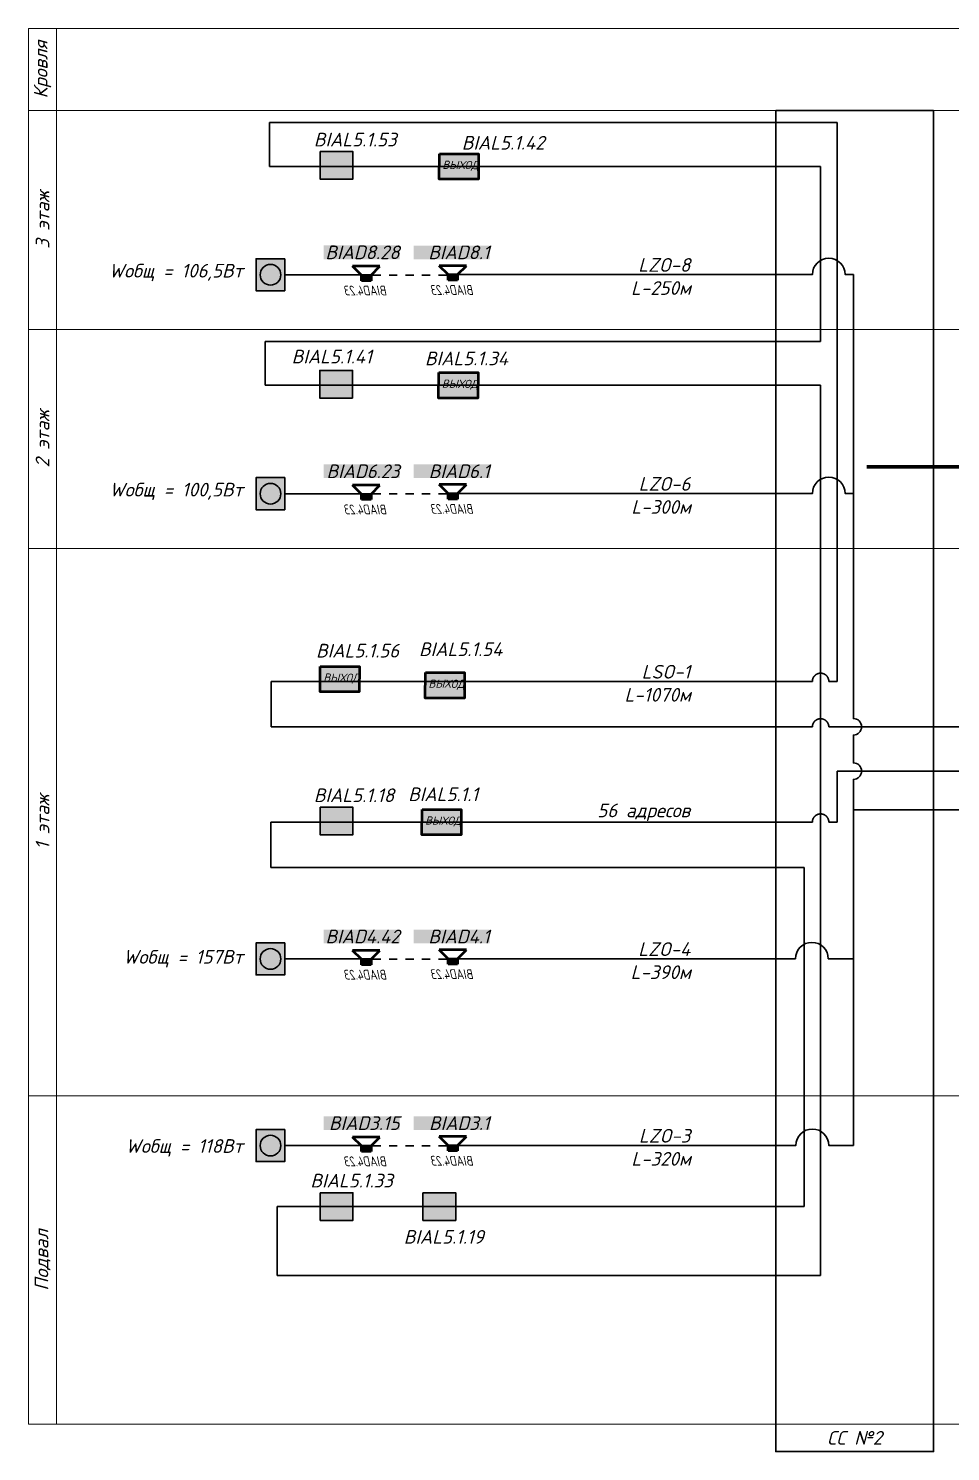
# Model space of a CAD drawing. Extents: x -152830 to 1281226, y -304852 to -2349.
# Drawn here: x 23919 to 40761, y -102139 to -76139 of the extents above; entities that cross this region are included whole.
import ezdxf
from ezdxf import colors
from ezdxf.entities.mleader import LeaderData, LeaderLine
from ezdxf.enums import TextEntityAlignment as Align
from ezdxf.math import Vec2, Vec3

# ---------------------------------------------------------------- set-up
doc = ezdxf.new("R2010")
doc.units = 0
doc.header["$LTSCALE"] = 100
doc.linetypes.add('ACAD_ISO02W100', pattern=[15, 12, -3])
doc.linetypes.add('CONTI', pattern=[0])
doc.layers.get('Defpoints').update_dxf_attribs({"color": 42})
for name, color, linetype, lineweight in [('00-Штамп', 7, 'Continuous', 0), ('_13_СОУЭ_линии', 5, 'Continuous', 70), ('_СОУЭ Оповещение_речевое', 7, 'Continuous', 30), ('cc_ПС', 6, 'пс  -V-V-V-V-V-V-V-', 30), ('RC-Линии_связи-Интерфейсные_EthernetPoE', 1, 'Continuous', 30), ('НО Оповещатели Речь', 5, 'Continuous', 50), ('СС_Схема', 7, 'Continuous', 30)]:
    doc.layers.add(name, color=color, linetype=linetype, lineweight=lineweight)
for name, color, linetype in [('_1', 7, 'Continuous'), ('_СОУЭ Оповещение_световое', 1, 'Continuous'), ('_СОУЭ_Аннотации', 7, 'Continuous')]:
    doc.layers.add(name, color=color, linetype=linetype)
doc.styles.add('ISOCPEUR', font='isocpeui.ttf', dxfattribs={"height": 250})
doc.styles.add('OlympDesign', font='isocpeui.ttf', dxfattribs={"height": 250})
doc.styles.get("Standard").update_dxf_attribs({"font": 'arial.ttf'})
doc.linetypes.add('Открыто в трубе', pattern='A,2,[1,BDG_GOST,S=1,R=0,X=0,Y=0],-4', length=6)
doc.linetypes.add('пс  -V-V-V-V-V-V-V-', pattern='A,20,-0.2,["V",Standard,S=3,R=0,X=1,Y=-1.5],-5', length=25.2)

# ---------------------------------------------------------------- blocks, each defined once
blk = doc.blocks.new('SFT-2300-М')
at = {"true_color": 0xffffff}
h = blk.add_hatch(color=7, dxfattribs=at)
h.dxf.hatch_style = 1
h.paths.add_polyline_path([(250, 292), (-274, 292), (-274, -295), (250, -295)])
at = {"layer": '_1', "lineweight": 30}
h = blk.add_hatch(color=5, dxfattribs=at)
h.dxf.hatch_style = 1
h.paths.add_polyline_path([(177, -2, 1), (-202, -2, 1)])
at = {"color": 5, "lineweight": 30}
blk.add_lwpolyline([(-274, 292), (250, 292), (250, -295), (-274, -295)], close=True, dxfattribs=at)
blk.add_circle((-12, -2), 189, dxfattribs=at)
blk = doc.blocks.new('*U104')
at = {"color": 5}
blk.add_wipeout([(-348, 366), (348, 366), (121, 140), (121, 0), (-121, 0), (-121, 140)], dxfattribs=at).dxf.layer = 'НО Оповещатели Речь'
at = {"layer": 'НО Оповещатели Речь'}
h = blk.add_hatch(color=5, dxfattribs=at)
h.dxf.hatch_style = 1
h.set_gradient(color1=(0, 0, 255), color2=(0, 0, 255), tint=1)
h.paths.add_polyline_path([(-121, 0), (121, 0), (121, 140), (-121, 140)])
at = {"layer": 'НО Оповещатели Речь', "color": 5}
for p, q in [((-121, 140), (-348, 366)), ((-348, 366), (348, 366)), ((121, 140), (348, 366)), ((121, 140), (-121, 140)), ((-121, 140), (-121, 0)), ((-121, 0), (121, 0)), ((121, 0), (121, 140))]:
    blk.add_line(p, q, dxfattribs=at)
at = {"layer": 'Defpoints', "lineweight": 50, "ltscale": 100, "style": 'OlympDesign', "width": 0.8}
blk.add_text('BIAD4.23', height=250, dxfattribs=at).set_placement((0, -250), align=Align.MIDDLE_CENTER)
blk = doc.blocks.new('*U246')
at = {"linetype": 'Continuous', "lineweight": 20, "true_color": 0xffffff}
h = blk.add_hatch(color=7, dxfattribs=at)
h.dxf.hatch_style = 1
h.paths.add_polyline_path([(-15, 709), (-15, -223), (1418, -210), (1418, 722)])
at = {"color": 1, "linetype": 'Continuous', "lineweight": 50}
blk.add_lwpolyline([(-15, 709), (1418, 722), (1418, -210), (-15, -223)], close=True, dxfattribs=at)
at = {"color": 1, "linetype": 'Continuous', "lineweight": 30, "insert": (100, 455), "char_height": 300, "attachment_point": 1, "style": 'OlympDesign'}
blk.add_mtext_dynamic_manual_height_columns('ВЫХОД', width=642.49, gutter_width=25, heights=[0], dxfattribs=at)
at = {"style": 'OlympDesign'}
blk.add_attdef('НУМЕРАЦИЯ', (-526, 1006), '', height=500, rotation=90, dxfattribs=at)
at = {"color": 6, "lineweight": 20, "style": 'OlympDesign', "flags": 1}
for tag, p in [('ПОМЕЩЕНИЕ', (1645, -43)), ('ИД', (2550, -400))]:
    blk.add_attdef(tag, p, '', height=250, dxfattribs=at)
blk = doc.blocks.new('*U154')
at = {"linetype": 'Continuous', "lineweight": 20, "true_color": 0xffffff}
h = blk.add_hatch(color=7, dxfattribs=at)
h.dxf.hatch_style = 1
h.paths.add_polyline_path([(196, -973), (201, 39), (-994, 43), (-998, -968)])
at = {"color": 1, "linetype": 'Continuous', "lineweight": 30}
blk.add_lwpolyline([(-994, 43), (201, 39), (196, -973), (-998, -968)], close=True, dxfattribs=at)
blk.add_lwpolyline([(-889, -440, 0, 244, 0), (-401, -442, 0, 0, 0), (125, -444, 0, 0, 0)], format="xyseb", dxfattribs=at)
at = {"style": 'OlympDesign'}
blk.add_attdef('НУМЕРАЦИЯ', (-1228, 227), '', height=500, dxfattribs=at)
at = {"color": 6, "lineweight": 20, "style": 'OlympDesign', "flags": 1}
for tag, p in [('ПОМЕЩЕНИЕ', (1643, -44)), ('ИД', (2549, -401))]:
    blk.add_attdef(tag, p, '', height=250, dxfattribs=at)
at = {"color": 2, "linetype": 'Continuous', "lineweight": 30, "style": 'OlympDesign', "width": 0.8, "flags": 1}
blk.add_attdef('ID', (2008, -419), '', height=250, rotation=359.7686, dxfattribs=at)
blk = doc.blocks.new('*U247')
at = {"linetype": 'Continuous', "lineweight": 20, "true_color": 0xffffff}
h = blk.add_hatch(color=7, dxfattribs=at)
h.dxf.hatch_style = 1
h.paths.add_polyline_path([(-15, 709), (-15, -223), (1418, -210), (1418, 722)])
at = {"color": 1, "linetype": 'Continuous', "lineweight": 50}
blk.add_lwpolyline([(-15, 709), (1418, 722), (1418, -210), (-15, -223)], close=True, dxfattribs=at)
at = {"color": 1, "linetype": 'Continuous', "lineweight": 30, "insert": (100, 455), "char_height": 300, "attachment_point": 1, "style": 'OlympDesign'}
blk.add_mtext_dynamic_manual_height_columns('ВЫХОД', width=642.49, gutter_width=25, heights=[0], dxfattribs=at)
at = {"style": 'OlympDesign'}
blk.add_attdef('НУМЕРАЦИЯ', (-174, 1033), '', height=500, rotation=90, dxfattribs=at)
at = {"color": 6, "lineweight": 20, "style": 'OlympDesign', "flags": 1}
for tag, p in [('ПОМЕЩЕНИЕ', (1645, -43)), ('ИД', (2550, -400))]:
    blk.add_attdef(tag, p, '', height=250, dxfattribs=at)
blk = doc.blocks.new('*U248')
at = {"linetype": 'Continuous', "lineweight": 20, "true_color": 0xffffff}
h = blk.add_hatch(color=7, dxfattribs=at)
h.dxf.hatch_style = 1
h.paths.add_polyline_path([(-15, 709), (-15, -223), (1418, -210), (1418, 722)])
at = {"color": 1, "linetype": 'Continuous', "lineweight": 50}
blk.add_lwpolyline([(-15, 709), (1418, 722), (1418, -210), (-15, -223)], close=True, dxfattribs=at)
at = {"color": 1, "linetype": 'Continuous', "lineweight": 30, "insert": (100, 455), "char_height": 300, "attachment_point": 1, "style": 'OlympDesign'}
blk.add_mtext_dynamic_manual_height_columns('ВЫХОД', width=642.49, gutter_width=25, heights=[0], dxfattribs=at)
at = {"style": 'OlympDesign'}
blk.add_attdef('НУМЕРАЦИЯ', (-255, 1307), '', height=500, rotation=90, dxfattribs=at)
at = {"color": 6, "lineweight": 20, "style": 'OlympDesign', "flags": 1}
for tag, p in [('ПОМЕЩЕНИЕ', (1645, -43)), ('ИД', (2550, -400))]:
    blk.add_attdef(tag, p, '', height=250, dxfattribs=at)
blk = doc.blocks.new('*U249')
at = {"linetype": 'Continuous', "lineweight": 20, "true_color": 0xffffff}
h = blk.add_hatch(color=7, dxfattribs=at)
h.dxf.hatch_style = 1
h.paths.add_polyline_path([(200, -972), (200, 39), (-994, 39), (-994, -972)])
at = {"color": 1, "linetype": 'Continuous', "lineweight": 30}
blk.add_lwpolyline([(-992, 40), (202, 40), (202, -972), (-992, -972)], close=True, dxfattribs=at)
blk.add_lwpolyline([(124, -448, 0, 244, 0), (-364, -448, 0, 0, 0), (-890, -448, 0, 0, 0)], format="xyseb", dxfattribs=at)
at = {"color": 6, "lineweight": 20, "style": 'OlympDesign', "flags": 1}
for tag, p in [('ПОМЕЩЕНИЕ', (1645, -43)), ('ИД', (2550, -400))]:
    blk.add_attdef(tag, p, '', height=250, dxfattribs=at)
at = {"color": 2, "linetype": 'Continuous', "lineweight": 30, "style": 'OlympDesign', "width": 0.8, "flags": 1}
blk.add_attdef('ID', (2010, -411), '', height=250, dxfattribs=at)
at = {"style": 'OlympDesign'}
blk.add_attdef('НУМЕРАЦИЯ', (1231, -1227), '', height=500, dxfattribs=at)
blk = doc.blocks.new('*U250')
at = {"linetype": 'Continuous', "lineweight": 20, "true_color": 0xffffff}
h = blk.add_hatch(color=7, dxfattribs=at)
h.dxf.hatch_style = 1
h.paths.add_polyline_path([(-15, 709), (-15, -223), (1418, -210), (1418, 722)])
at = {"color": 1, "linetype": 'Continuous', "lineweight": 50}
blk.add_lwpolyline([(-15, 709), (1418, 722), (1418, -210), (-15, -223)], close=True, dxfattribs=at)
at = {"color": 1, "linetype": 'Continuous', "lineweight": 30, "insert": (100, 455), "char_height": 300, "attachment_point": 1, "style": 'OlympDesign'}
blk.add_mtext_dynamic_manual_height_columns('ВЫХОД', width=642.49, gutter_width=25, heights=[0], dxfattribs=at)
at = {"style": 'OlympDesign'}
blk.add_attdef('НУМЕРАЦИЯ', (-523, 970), '', height=500, rotation=90, dxfattribs=at)
at = {"color": 6, "lineweight": 20, "style": 'OlympDesign', "flags": 1}
for tag, p in [('ПОМЕЩЕНИЕ', (1645, -43)), ('ИД', (2550, -400))]:
    blk.add_attdef(tag, p, '', height=250, dxfattribs=at)
blk = doc.blocks.new('*U228')
at = {"linetype": 'Continuous', "lineweight": 20, "true_color": 0xffffff}
h = blk.add_hatch(color=7, dxfattribs=at)
h.dxf.hatch_style = 1
h.paths.add_polyline_path([(-15, 709), (-15, -223), (1418, -210), (1418, 722)])
at = {"color": 1, "linetype": 'Continuous', "lineweight": 50}
blk.add_lwpolyline([(-15, 709), (1418, 722), (1418, -210), (-15, -223)], close=True, dxfattribs=at)
at = {"color": 1, "linetype": 'Continuous', "lineweight": 30, "insert": (100, 455), "char_height": 300, "attachment_point": 1, "style": 'OlympDesign'}
blk.add_mtext_dynamic_manual_height_columns('ВЫХОД', width=642.49, gutter_width=25, heights=[0], dxfattribs=at)
at = {"style": 'OlympDesign'}
blk.add_attdef('НУМЕРАЦИЯ', (802, 866), '', height=500, rotation=90, dxfattribs=at)
at = {"color": 6, "lineweight": 20, "style": 'OlympDesign', "flags": 1}
for tag, p in [('ПОМЕЩЕНИЕ', (1645, -43)), ('ИД', (2550, -400))]:
    blk.add_attdef(tag, p, '', height=250, dxfattribs=at)
blk = doc.blocks.new('*U253')
at = {"linetype": 'Continuous', "lineweight": 20, "true_color": 0xffffff}
h = blk.add_hatch(color=7, dxfattribs=at)
h.dxf.hatch_style = 1
h.paths.add_polyline_path([(200, -972), (200, 39), (-994, 39), (-994, -972)])
at = {"color": 1, "linetype": 'Continuous', "lineweight": 30}
blk.add_lwpolyline([(-992, 40), (202, 40), (202, -972), (-992, -972)], close=True, dxfattribs=at)
blk.add_lwpolyline([(124, -448, 0, 244, 0), (-364, -448, 0, 0, 0), (-890, -448, 0, 0, 0)], format="xyseb", dxfattribs=at)
at = {"style": 'OlympDesign'}
blk.add_attdef('НУМЕРАЦИЯ', (-1350, 233), '', height=500, dxfattribs=at)
at = {"color": 6, "lineweight": 20, "style": 'OlympDesign', "flags": 1}
for tag, p in [('ПОМЕЩЕНИЕ', (1645, -43)), ('ИД', (2550, -400))]:
    blk.add_attdef(tag, p, '', height=250, dxfattribs=at)
at = {"color": 2, "linetype": 'Continuous', "lineweight": 30, "style": 'OlympDesign', "width": 0.8, "flags": 1}
blk.add_attdef('ID', (2010, -411), '', height=250, dxfattribs=at)
blk = doc.blocks.new('*U252')
at = {"linetype": 'Continuous', "lineweight": 20, "true_color": 0xffffff}
h = blk.add_hatch(color=7, dxfattribs=at)
h.dxf.hatch_style = 1
h.paths.add_polyline_path([(200, -972), (200, 39), (-994, 39), (-994, -972)])
at = {"color": 1, "linetype": 'Continuous', "lineweight": 30}
blk.add_lwpolyline([(-992, 40), (202, 40), (202, -972), (-992, -972)], close=True, dxfattribs=at)
blk.add_lwpolyline([(124, -448, 0, 244, 0), (-364, -448, 0, 0, 0), (-890, -448, 0, 0, 0)], format="xyseb", dxfattribs=at)
at = {"color": 6, "lineweight": 20, "style": 'OlympDesign', "flags": 1}
for tag, p in [('ПОМЕЩЕНИЕ', (1645, -43)), ('ИД', (2550, -400))]:
    blk.add_attdef(tag, p, '', height=250, dxfattribs=at)
at = {"color": 2, "linetype": 'Continuous', "lineweight": 30, "style": 'OlympDesign', "width": 0.8, "flags": 1}
blk.add_attdef('ID', (2010, -411), '', height=250, dxfattribs=at)
at = {"style": 'OlympDesign'}
blk.add_attdef('НУМЕРАЦИЯ', (-1695, -1821), '', height=500, dxfattribs=at)

msp = doc.modelspace()

# ---------------------------------------------------------------- linework, layer by layer
at = {"color": 5, "lineweight": 30}
for points in [[(30956.193613, -80643.232684), (30806.193613, -80643.232684)], [(30956.193613, -84643.232684), (30806.193613, -84643.232684)], [(30956.193613, -93143.232684), (30806.193613, -93143.232684)], [(30956.193613, -96553.115647), (30806.193613, -96553.115647)]]:
    msp.add_lwpolyline(points, dxfattribs=at)
msp.add_lwpolyline([(49783.618162, -90412.248826), (45477.582144, -90412.248826, -1), (44977.582144, -90412.248826), (38987.351548, -90412.248826)], format="xyb", dxfattribs=at)
at = {"layer": 'cc_ПС', "color": 1, "linetype": 'ACAD_ISO02W100', "lineweight": 30, "ltscale": 30}
msp.add_lwpolyline([(45027.582144, -89707.45277), (38687.351548, -89707.45277), (38687.351548, -90638.76439), (38537.351548, -90638.76439, 1), (38237.351548, -90638.76439), (28348.09813, -90638.76439), (28348.09813, -91471.051959), (38087.351548, -91471.051959), (38087.351548, -97663.868399), (28463.273281, -97663.868399), (28463.273281, -98921.782719), (38387.351548, -98921.782719), (38387.351548, -82658.470554), (28244.825174, -82658.470554), (28244.825174, -81858.470554), (38387.351548, -81858.470554), (38387.351548, -78659.674263), (28322.45632, -78659.674263), (28322.45632, -77859.674263), (38687.351548, -77859.674263), (38687.351548, -88068.04622), (38537.351548, -88068.04622, 1), (38237.351548, -88068.04622), (28349.224115, -88068.04622), (28349.224115, -88900.33379), (38237.351548, -88900.33379, -1), (38537.351548, -88900.33379), (45127.582144, -88900.33379)], format="xyb", dxfattribs=at)
at = {"layer": 'RC-Линии_связи-Интерфейсные_EthernetPoE', "color": 7, "lineweight": 0, "ltscale": 100}
msp.add_lwpolyline([(23918.70154, -76138.76439), (24433.123319, -76138.76439), (24433.123319, -101638.76439), (23918.70154, -101638.76439)], close=True, dxfattribs=at)
for points in [[(23918.70154, -76138.76439), (48517.316971, -76138.76439), (48517.316971, -77638.76439), (23918.70154, -77638.76439)], [(23918.70154, -77638.76439), (49031.738749, -77638.76439), (49031.738749, -81638.76439), (23918.70154, -81638.76439)], [(23918.70154, -81638.76439), (49031.738749, -81638.76439), (49031.738749, -85638.76439), (23918.70154, -85638.76439)], [(23918.70154, -85638.76439), (71488.753797, -85638.76439), (71488.753797, -95638.76439), (23918.70154, -95638.76439)], [(23918.70154, -95638.76439), (71488.753797, -95638.76439), (71488.753797, -101638.76439), (23918.70154, -101638.76439)]]:
    msp.add_lwpolyline(points, dxfattribs=at)
at = {"layer": 'СС_Схема'}
msp.add_lwpolyline([(37567.810553, -77638.76439), (40450.571009, -77638.76439), (40450.571009, -102138.76439), (37567.810553, -102138.76439)], close=True, dxfattribs=at)

# ---------------------------------------------------------------- block references
at = {"xscale": -1}
for p in [(28327.259625, -80637.159976), (28327.259625, -84637.159976), (28327.259625, -93137.159976), (28327.259625, -96547.042938)]:
    msp.add_blockref('SFT-2300-М', p, dxfattribs=at)
at = {"layer": '_СОУЭ Оповещение_световое', "color": 4}
ref = msp.add_blockref('*U154', (29745.2965, -78407.572389), dxfattribs=dict(at, xscale=0.5, yscale=0.5, zscale=0.5))
ref.add_attrib('НУМЕРАЦИЯ', 'BIAL5.1.53', (29131.126889, -78294.181699), dxfattribs={"layer": '00-Штамп', "color": 7, "height": 250, "style": 'OlympDesign'})
ref = msp.add_blockref('*U228', (31427.893869, -78781.196681), dxfattribs=dict(at, xscale=0.4999999999999978, yscale=0.4999999999999978, zscale=0.4999999999999978, rotation=359.4723474880294))
ref.add_attrib('НУМЕРАЦИЯ', 'BIAL5.1.42', (31833.075419, -78352.001024), dxfattribs={"layer": '00-Штамп', "color": 7, "height": 250, "style": 'OlympDesign'})
ref = msp.add_blockref('*U249', (29341.534106, -82871.698994), dxfattribs=dict(at, xscale=0.5, yscale=0.5, zscale=0.5, rotation=180))
ref.add_attrib('НУМЕРАЦИЯ', 'BIAL5.1.41', (28725.93322, -82258.325588), dxfattribs={"layer": '00-Штамп', "color": 7, "height": 250, "style": 'OlympDesign'})
ref = msp.add_blockref('*U250', (31417.478966, -82779.992971), dxfattribs=dict(at, xscale=0.499999999999998, yscale=0.499999999999998, zscale=0.499999999999998, rotation=359.4723474880294))
ref.add_attrib('НУМЕРАЦИЯ', 'BIAL5.1.34', (31160.345521, -82292.562933), dxfattribs={"layer": '00-Штамп', "color": 7, "height": 250, "style": 'OlympDesign'})
ref = msp.add_blockref('*U248', (31173.499915, -88260.286807), dxfattribs=dict(at, xscale=0.4999999999999984, yscale=0.4999999999999984, zscale=0.4999999999999984, rotation=359.4723474880294))
ref.add_attrib('НУМЕРАЦИЯ', 'BIAL5.1.54', (31052.114983, -87605.854779), dxfattribs={"layer": '00-Штамп', "color": 7, "height": 250, "style": 'OlympDesign'})
ref = msp.add_blockref('*U247', (29254.004614, -88148.954662), dxfattribs=dict(at, xscale=0.4999999999999986, yscale=0.4999999999999986, zscale=0.4999999999999986, rotation=359.4723474880294))
ref.add_attrib('НУМЕРАЦИЯ', 'BIAL5.1.56', (29171.574957, -87631.604964), dxfattribs={"layer": '00-Штамп', "color": 7, "height": 250, "style": 'OlympDesign'})
ref = msp.add_blockref('*U154', (29745.2965, -90386.662515), dxfattribs=dict(at, xscale=0.5, yscale=0.5, zscale=0.5))
ref.add_attrib('НУМЕРАЦИЯ', 'BIAL5.1.18', (29131.126889, -90273.271825), dxfattribs={"layer": '00-Штамп', "color": 7, "height": 250, "style": 'OlympDesign'})
ref = msp.add_blockref('*U246', (31112.490412, -90760.286807), dxfattribs=dict(at, xscale=0.4999999999999985, yscale=0.4999999999999985, zscale=0.4999999999999985, rotation=359.4723474880294))
ref.add_attrib('НУМЕРАЦИЯ', 'BIAL5.1.1', (30854.134361, -90255.018995), dxfattribs={"layer": '00-Штамп', "color": 7, "height": 250, "style": 'OlympDesign'})
ref = msp.add_blockref('*U253', (29743.413608, -97430.933795), dxfattribs=dict(at, xscale=0.5, yscale=0.5, zscale=0.5))
ref.add_attrib('НУМЕРАЦИЯ', 'BIAL5.1.33', (29068.630477, -97314.308334), dxfattribs={"layer": '00-Штамп', "color": 7, "height": 250, "style": 'OlympDesign'})
ref = msp.add_blockref('*U252', (31620.836534, -97430.933795), dxfattribs=dict(at, xscale=0.5, yscale=0.5, zscale=0.5))
ref.add_attrib('НУМЕРАЦИЯ', 'BIAL5.1.19', (30773.551561, -98341.649354), dxfattribs={"layer": '00-Штамп', "color": 7, "height": 250, "style": 'OlympDesign'})

# ---------------------------------------------------------------- texts
at = {"color": 7, "linetype": 'Открыто в трубе', "lineweight": 60, "ltscale": 100, "char_height": 250, "attachment_point": 3, "style": 'OlympDesign'}
for s, insert, width in [('Wобщ = 106,5Вт', (27838.81111, -80439.308592), 2850.89994015), ('Wобщ = 100,5Вт', (27838.81111, -84439.308592), 2795.94770365), ('Wобщ = 157Вт', (27838.81111, -92975.423277), 2626.18028419), ('Wобщ = 118Вт', (27838.81111, -96431.680295), 2626.18028419)]:
    msp.add_mtext(s, dxfattribs=dict(at, insert=insert, width=width))
at = {"layer": '_1', "color": 7, "linetype": 'CONTI', "lineweight": 60, "ltscale": 100, "char_height": 250, "attachment_point": 3, "style": 'OlympDesign'}
for s, insert, width in [('LZO-8', (36008.073258, -80334.593138), 994.71691678), ('L-250м', (36020.149258, -80756.077138), 1625.722191), ('LZO-6', (36008.073258, -84334.593138), 994.71691678), ('L-300м', (36020.149258, -84756.077138), 1625.722191), ('LSO-1', (36007.083951, -87766.568643), 994.71691678), ('L-1070м', (36019.159951, -88188.052643), 1625.722191), ('56 адресов', (36003.376753, -90300.318398), 1814.91815719), ('LZO-4', (36008.073258, -92834.593138), 994.71691678), ('L-390м', (36020.149258, -93256.077138), 1625.722191), ('LZO-3', (36008.073258, -96244.476101), 994.71691678), ('L-320м', (36020.149258, -96665.960101), 1625.722191)]:
    msp.add_mtext(s, dxfattribs=dict(at, insert=insert, width=width))
at = {"layer": 'СС_Схема', "ltscale": 100, "char_height": 250, "attachment_point": 5, "rotation": 90, "style": 'ISOCPEUR'}
for s, width, gutter_width, heights, insert in [('\\pxt34;Кровля', 943.49795451, 6.25, [0], (24175.91243, -76888.76439)), ('\\pxt34;3 этаж', 1726.44569805, 0, [65.838646], (24175.91243, -79638.76439)), ('\\pxt34;2 этаж', 2281.03453847, 6.25, [0], (24175.91243, -83638.76439)), ('\\pxt34;1 этаж', 1824.31673223, 6.25, [125], (24175.91243, -90638.76439)), ('\\pxt34;Подвал', 943.49795451, 6.25, [0], (24175.91243, -98638.76439))]:
    msp.add_mtext_dynamic_manual_height_columns(s, width=width, gutter_width=gutter_width, heights=heights, dxfattribs=dict(at, insert=insert))
at = {"layer": 'СС_Схема', "ltscale": 100, "insert": (39009.190781, -101888.76439), "char_height": 250, "attachment_point": 5, "style": 'ISOCPEUR'}
msp.add_mtext_dynamic_manual_height_columns('\\pxt34;СС №2', width=2123.1126264, gutter_width=6.25, heights=[0], dxfattribs=at)

# ---------------------------------------------------------------- leaders
at = {"layer": '_13_СОУЭ_линии', "color": 18, "linetype": 'CONTI', "lineweight": 18, "ltscale": 100, "true_color": 0x000000}
ml = msp.add_multileader_mtext('Standard', dxfattribs=at)
ml.set_content('Сигналы "Оповещение ГОЧС"\\P и "Управление"\\P(см. раздел "ИОС5.5.3")', color=(0, 0, 0), style='OlympDesign')
ml.set_leader_properties(color=256, linetype='ByLayer', lineweight=-1)
ml.build(insert=Vec2(0, 0))
ml.multileader.update_dxf_attribs({"text_left_attachment_type": 6, "text_right_attachment_type": 6, "dogleg_length": 2, "arrow_head_size": 200, "scale": 100})
ctx = ml.context
ctx.base_point, ctx.scale, ctx.char_height, ctx.arrow_head_size, ctx.landing_gap_size, ctx.plane_origin = Vec3(44252.834195, -84147.318235), 100, 250, 200, 0, Vec3(51221.125099, -80976.26593)
ctx.left_attachment, ctx.right_attachment = 6, 6
notes = []
notes.append((ctx, [(1, (1, 1, 0), (44052.834195, -84147.318235), (1, 0), 200, [(1, [(43197.262565, -86528.146963)], 0, [])])]))
ctx.mtext.insert, ctx.mtext.flow_direction = Vec3(44252.834195, -83822.318235), 5
for ctx, leaders in notes:
    for number, flags, end, landing, length, lines in leaders:
        leader = LeaderData()
        leader.index, (leader.has_last_leader_line, leader.has_dogleg_vector, leader.attachment_direction) = number, flags
        leader.last_leader_point, leader.dogleg_vector, leader.dogleg_length = Vec3(end), Vec3(landing), length
        for number, points, colour, breaks in lines:
            line = LeaderLine()
            line.index, line.vertices, line.color, line.breaks = number, Vec3.list(points), colors.encode_raw_color(colour), breaks
            leader.lines.append(line)
        ctx.leaders.append(leader)

# ---------------------------------------------------------------- next in the draw order: block references
at = {"layer": '_СОУЭ Оповещение_речевое', "color": 4, "lineweight": 50, "xscale": -0.71930163509888, "yscale": 0.71930163509888, "zscale": 0.71930163509888}
for p in [(30089.05033, -80746.737584), (31671.004106, -80736.454157), (30089.05033, -84746.737584), (31671.004106, -84736.454157), (30089.05033, -93246.737584), (31671.004106, -93236.454157), (30089.05033, -96656.620546), (31671.004106, -96646.337119)]:
    msp.add_blockref('*U104', p, dxfattribs=at)

# ---------------------------------------------------------------- next in the draw order: linework, layer by layer
at = {"color": 5, "lineweight": 30}
for points in [[(38987.351548, -84636.070715), (38987.351548, -80636.070715), (38837.351548, -80636.070715, 1), (38237.351548, -80636.070715), (31713.238777, -80636.070715)], [(38987.351548, -90245.694326), (38987.351548, -89857.45277, 1), (38987.351548, -89557.45277), (38987.351548, -89047.503973, 1), (38987.351548, -88747.503973), (38987.351548, -84636.070715), (38837.351548, -84636.070715, 1), (38237.351548, -84636.070715), (31750.773142, -84636.070715)], [(38987.351548, -90245.694326), (38987.351548, -96545.953677), (38537.351548, -96545.953677, 1), (37937.351548, -96545.953677), (31713.238777, -96545.953677)], [(38987.351548, -91769.461892), (38987.351548, -93136.070715), (38528.635564, -93136.070715, 1), (37928.635564, -93136.070715), (31757.938716, -93136.070715)]]:
    msp.add_lwpolyline(points, format="xyb", dxfattribs=at)
for points in [[(30175.984941, -80638.76439), (28601.660516, -80638.76439)], [(30356.193613, -80643.232684), (30206.193613, -80643.232684)], [(30656.193613, -80643.232684), (30506.193613, -80643.232684)], [(31256.193613, -80643.232684), (31106.193613, -80643.232684)], [(31556.193613, -80643.232684), (31406.193613, -80643.232684)], [(30175.984941, -84638.76439), (28601.660516, -84638.76439)], [(30356.193613, -84643.232684), (30206.193613, -84643.232684)], [(30656.193613, -84643.232684), (30506.193613, -84643.232684)], [(31256.193613, -84643.232684), (31106.193613, -84643.232684)], [(31556.193613, -84643.232684), (31406.193613, -84643.232684)], [(30175.984941, -93138.76439), (28601.660516, -93138.76439)], [(30356.193613, -93143.232684), (30206.193613, -93143.232684)], [(30656.193613, -93143.232684), (30506.193613, -93143.232684)], [(31256.193613, -93143.232684), (31106.193613, -93143.232684)], [(31556.193613, -93143.232684), (31406.193613, -93143.232684)], [(30175.984941, -96548.647352), (28601.660516, -96548.647352)], [(30356.193613, -96553.115647), (30206.193613, -96553.115647)], [(30656.193613, -96553.115647), (30506.193613, -96553.115647)], [(31256.193613, -96553.115647), (31106.193613, -96553.115647)], [(31556.193613, -96553.115647), (31406.193613, -96553.115647)]]:
    msp.add_lwpolyline(points, dxfattribs=at)
at = {"layer": 'RC-Линии_связи-Интерфейсные_EthernetPoE', "color": 7, "lineweight": 0, "ltscale": 100}
msp.add_lwpolyline([(23918.70154, -95638.76439), (49031.738749, -95638.76439), (49031.738749, -101638.76439), (23918.70154, -101638.76439)], dxfattribs=at)

# ---------------------------------------------------------------- next in the draw order: texts
at = {"layer": '_СОУЭ_Аннотации', "char_height": 250, "width": 1387.88369714, "attachment_point": 3, "style": 'OlympDesign', "bg_fill": 1, "box_fill_scale": 1, "bg_fill_color": 7, "bg_fill_true_color": 16777215, "bg_fill_transparency": 0}
for s, insert in [('BIAD8.28', (30698.763958, -80104.030342, 0)), ('BIAD8.1', (32344.14506, -80104.190694, 0)), ('BIAD6.23', (30698.763958, -84104.030342, 0)), ('BIAD6.1', (32344.14506, -84104.190694, 0)), ('BIAD4.42', (30698.763958, -92604.030342, 0)), ('BIAD4.1', (32344.14506, -92604.190694, 0)), ('BIAD3.15', (30698.763958, -96013.913304, 0)), ('BIAD3.1', (32344.14506, -96014.073656, 0))]:
    msp.add_mtext(s, dxfattribs=dict(at, insert=insert))

doc.saveas('drawing.dxf')
